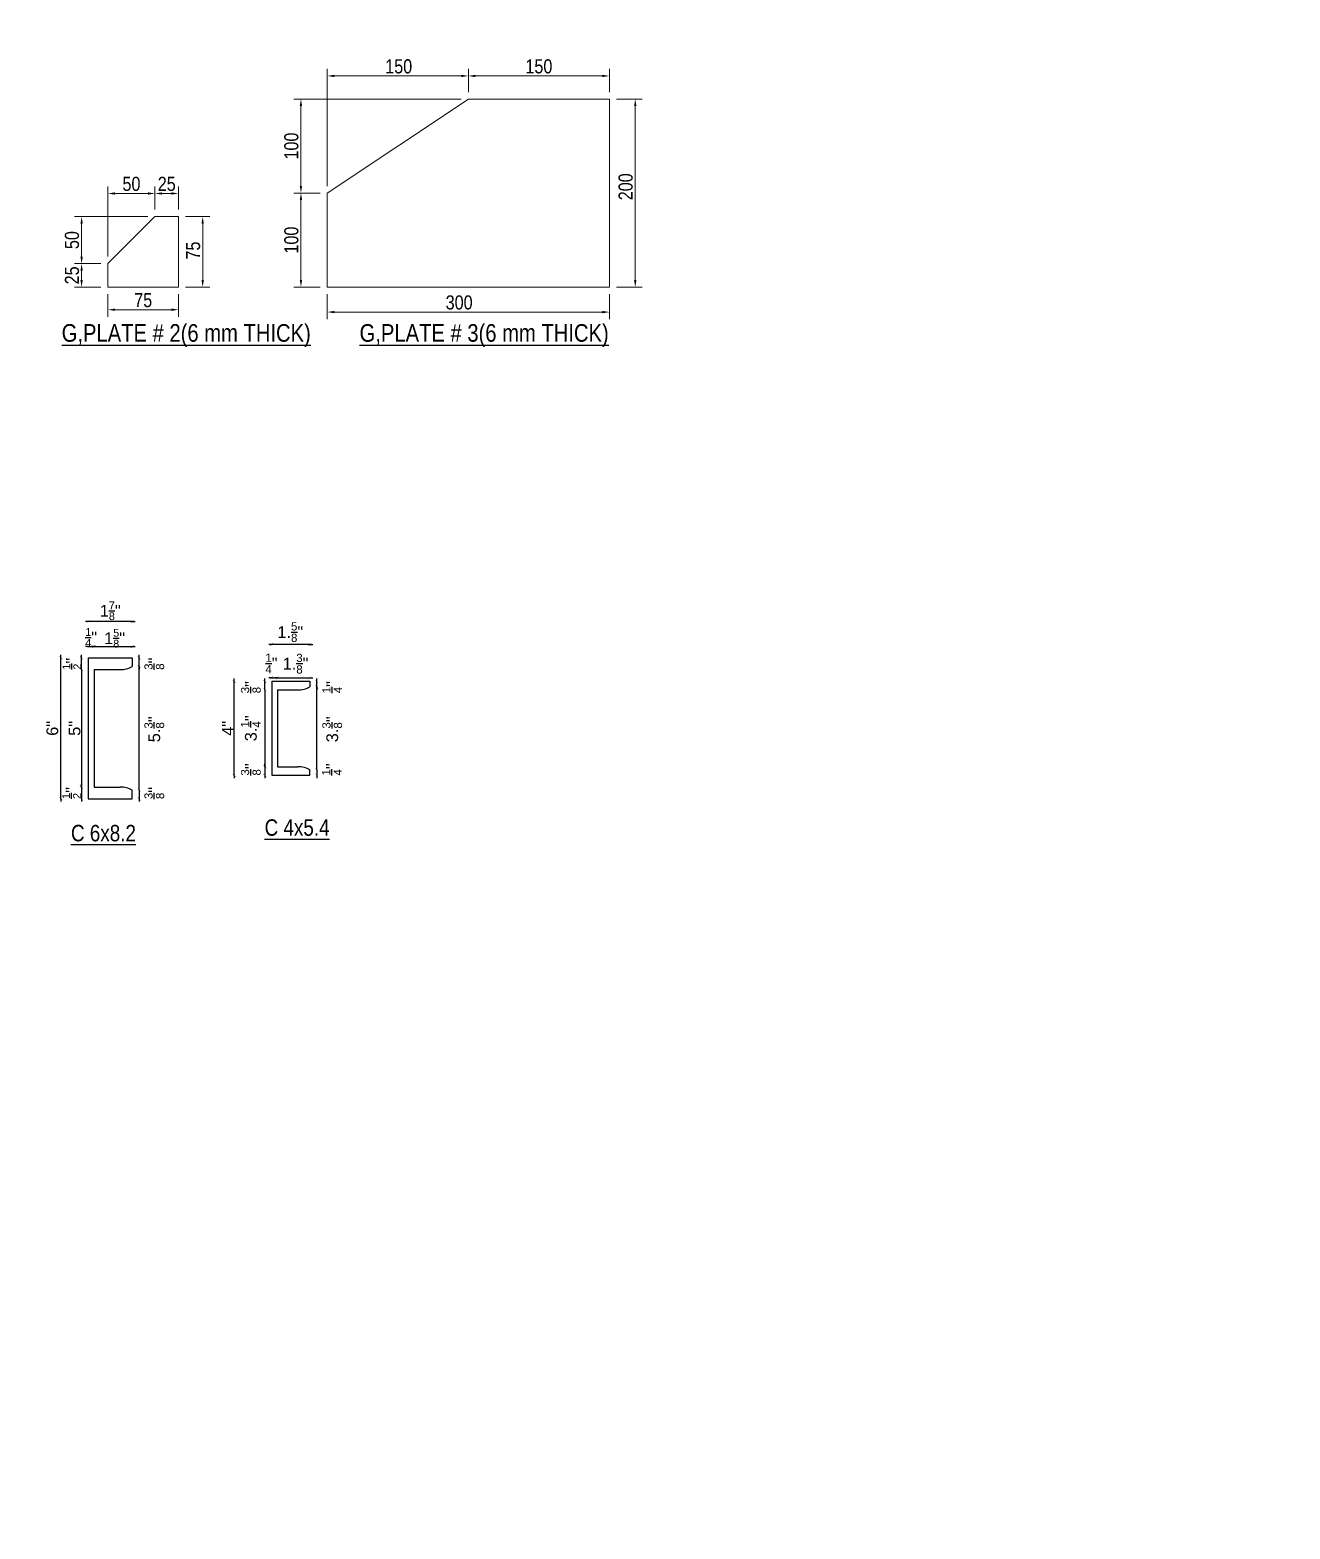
# Model space of a CAD drawing. Header units: millimetres. Extents: x 0 to 2669304, y -3314102 to 0.
# Drawn here: x 2423136.3 to 2423189.9, y -3103921.3 to -3103857.5 of the extents above; entities that cross this region are included whole.
import ezdxf
from ezdxf import colors
from ezdxf.entities.mleader import LeaderData, LeaderLine
from ezdxf.math import Vec2, Vec3

# ---------------------------------------------------------------- set-up
doc = ezdxf.new("R2010")
doc.units = ezdxf.units.MM
doc.header["$LTSCALE"] = 0.4
doc.header["$MEASUREMENT"] = 0
doc.header["$PDMODE"] = 34
for name, color, linetype, lineweight in [('1NSDIM0', 7, 'Continuous', 9), ('Layer1', 1, 'Continuous', 5), ('Layer4', 3, 'Continuous', 25), ('Text Small', 7, 'Continuous', 0)]:
    doc.layers.add(name, color=color, linetype=linetype, lineweight=lineweight)
doc.layers.add('DIMENSION', color=7, linetype='Continuous')
doc.layers.add('TAXT', color=7, linetype='Continuous')
doc.styles.add('LIGHT', font='arial.ttf')
doc.styles.get("Standard").update_dxf_attribs({"font": 'ARIALN.TTF'})
doc.styles.add('style2', font='ARIALN.TTF')
doc.dimstyles.new('shahid', dxfattribs={"dimtxt": 37.0005, "dimasz": 20, "dimexe": 8, "dimexo": 10, "dimgap": 5, "dimtad": 3, "dimdec": 0, "dimrnd": 1, "dimzin": 0, "dimdsep": 46, "dimtxsty": 'style2', "dimcen": 0.09, "dimclrt": 1, "dimadec": 0, "dimazin": 0, "dimtfac": 1, "dimtdec": 0, "dimtix": 1, "dimtmove": 1, "dimatfit": 3, "dimfxl": 0, "dimtolj": 1, "dimtzin": 0, "dimlwd": 5, "dimlwe": 5, "dimarcsym": 0})
doc.dimstyles.new('STANDARD$0', dxfattribs={"dimscale": 0, "dimtxt": 9, "dimasz": 5, "dimexe": 3, "dimexo": 4, "dimgap": 4, "dimtad": 1, "dimdec": 3, "dimzin": 3, "dimdsep": 46, "dimlunit": 4, "dimtxsty": 'LIGHT', "dimblk1": 'ARCHTICK', "dimblk2": 'ARCHTICK', "dimsah": 1, "dimcen": 4, "dimdle": 2, "dimadec": 0, "dimazin": 0, "dimtfac": 0.66, "dimtdec": 3, "dimtofl": 0, "dimtmove": 1, "dimatfit": 3, "dimldrblk": 'ARCHTICK', "dimfxl": 0, "dimfrac": 1, "dimtolj": 1, "dimtzin": 13, "dimarcsym": 0})

# ---------------------------------------------------------------- blocks, each defined once
blk = doc.blocks.new('_ArchTick')
at = {"color": 0, "linetype": 'ByBlock', "const_width": 0.15}
blk.add_lwpolyline([(-0.5, -0.5), (0.5, 0.5)], dxfattribs=at)
blk = doc.blocks.new('*D938')
at = {"layer": 'Defpoints', "color": 0, "ltscale": 3}
for p in [(2423137.659, -3103884.203), (2423138.427, -3103884.203), (2423138.427, -3103890.203)]:
    blk.add_point(p, dxfattribs=at)
at = {"layer": 'DIMENSION', "color": 0, "lineweight": -2, "ltscale": 3}
for p, q in [((2423137.659, -3103884.203), (2423137.659, -3103884.083)), ((2423137.659, -3103890.203), (2423137.659, -3103884.203)), ((2423137.659, -3103890.203), (2423137.659, -3103890.323))]:
    blk.add_line(p, q, dxfattribs=at)
at = {"layer": 'DIMENSION', "color": 0, "lineweight": -2, "ltscale": 3, "xscale": 0.12, "yscale": 0.12, "zscale": 0.12}
for p, rotation in [((2423137.659, -3103884.203), 270), ((2423137.659, -3103890.203), 90)]:
    blk.add_blockref('_ArchTick', p, dxfattribs=dict(at, rotation=rotation))
at = {"layer": 'DIMENSION', "color": 0, "ltscale": 3, "insert": (2423137.292, -3103887.203), "char_height": 0.5, "attachment_point": 5, "rotation": 90, "style": 'LIGHT'}
blk.add_mtext('\\A1;6"', dxfattribs=at)
blk = doc.blocks.new('*D939')
at = {"layer": 'Defpoints', "color": 0, "ltscale": 3}
for p in [(2423139.066, -3103884.703), (2423138.527, -3103889.703), (2423139.066, -3103889.703)]:
    blk.add_point(p, dxfattribs=at)
at = {"layer": 'DIMENSION', "color": 0, "lineweight": -2, "ltscale": 3}
for p, q in [((2423138.527, -3103884.703), (2423138.527, -3103884.583)), ((2423138.527, -3103884.703), (2423138.527, -3103889.703)), ((2423138.527, -3103889.703), (2423138.527, -3103889.823))]:
    blk.add_line(p, q, dxfattribs=at)
at = {"layer": 'DIMENSION', "color": 0, "lineweight": -2, "ltscale": 3, "xscale": 0.12, "yscale": 0.12, "zscale": 0.12}
for p, rotation in [((2423138.527, -3103884.703), 270), ((2423138.527, -3103889.703), 90)]:
    blk.add_blockref('_ArchTick', p, dxfattribs=dict(at, rotation=rotation))
at = {"layer": 'DIMENSION', "color": 0, "ltscale": 3, "insert": (2423138.237, -3103887.203), "char_height": 0.5, "attachment_point": 5, "rotation": 90, "style": 'LIGHT'}
blk.add_mtext('\\A1;5"', dxfattribs=at)
blk = doc.blocks.new('*D940')
at = {"layer": 'Defpoints', "color": 0, "ltscale": 3}
for p in [(2423139.066, -3103889.703), (2423138.527, -3103890.203), (2423139.066, -3103890.203)]:
    blk.add_point(p, dxfattribs=at)
at = {"layer": 'DIMENSION', "color": 0, "lineweight": -2, "ltscale": 3}
for p, q in [((2423138.527, -3103889.703), (2423138.527, -3103889.583)), ((2423138.527, -3103889.703), (2423138.527, -3103890.203)), ((2423138.527, -3103890.203), (2423138.527, -3103890.323))]:
    blk.add_line(p, q, dxfattribs=at)
at = {"layer": 'DIMENSION', "color": 0, "lineweight": -2, "ltscale": 3, "xscale": 0.12, "yscale": 0.12, "zscale": 0.12}
for p, rotation in [((2423138.527, -3103889.703), 270), ((2423138.527, -3103890.203), 90)]:
    blk.add_blockref('_ArchTick', p, dxfattribs=dict(at, rotation=rotation))
at = {"layer": 'DIMENSION', "color": 0, "ltscale": 3, "insert": (2423138.107, -3103889.953), "char_height": 0.5, "attachment_point": 5, "rotation": 90, "style": 'LIGHT'}
blk.add_mtext('\\A1;{\\H0.66x;\\S1/2;}"', dxfattribs=at)
blk = doc.blocks.new('*D941')
at = {"layer": 'Defpoints', "color": 0, "ltscale": 3}
for p in [(2423138.527, -3103884.203), (2423139.066, -3103884.203), (2423139.066, -3103884.703)]:
    blk.add_point(p, dxfattribs=at)
at = {"layer": 'DIMENSION', "color": 0, "lineweight": -2, "ltscale": 3}
for p, q in [((2423138.527, -3103884.203), (2423138.527, -3103884.083)), ((2423138.527, -3103884.703), (2423138.527, -3103884.203)), ((2423138.527, -3103884.703), (2423138.527, -3103884.823))]:
    blk.add_line(p, q, dxfattribs=at)
at = {"layer": 'DIMENSION', "color": 0, "lineweight": -2, "ltscale": 3, "xscale": 0.12, "yscale": 0.12, "zscale": 0.12}
for p, rotation in [((2423138.527, -3103884.203), 270), ((2423138.527, -3103884.703), 90)]:
    blk.add_blockref('_ArchTick', p, dxfattribs=dict(at, rotation=rotation))
at = {"layer": 'DIMENSION', "color": 0, "ltscale": 3, "insert": (2423138.12, -3103884.453), "char_height": 0.5, "attachment_point": 5, "rotation": 90, "style": 'LIGHT'}
blk.add_mtext('\\A1;{\\H0.66x;\\S1/2;}"', dxfattribs=at)
blk = doc.blocks.new('*D942')
at = {"layer": 'Defpoints', "color": 0, "ltscale": 3}
for p in [(2423138.816, -3103882.657), (2423138.816, -3103883.621), (2423140.691, -3103883.621)]:
    blk.add_point(p, dxfattribs=at)
at = {"layer": 'DIMENSION', "color": 0, "lineweight": -2, "ltscale": 3}
for p, q in [((2423138.816, -3103882.657), (2423138.696, -3103882.657)), ((2423140.691, -3103882.657), (2423138.816, -3103882.657)), ((2423140.691, -3103882.657), (2423140.811, -3103882.657))]:
    blk.add_line(p, q, dxfattribs=at)
at = {"layer": 'DIMENSION', "color": 0, "lineweight": -2, "ltscale": 3, "xscale": 0.12, "yscale": 0.12, "zscale": 0.12}
blk.add_blockref('_ArchTick', (2423138.816, -3103882.657), dxfattribs=at)
at = {"layer": 'DIMENSION', "color": 0, "lineweight": -2, "ltscale": 3, "xscale": 0.12, "yscale": 0.12, "zscale": 0.12, "rotation": 180}
blk.add_blockref('_ArchTick', (2423140.691, -3103882.657), dxfattribs=at)
at = {"layer": 'DIMENSION', "color": 0, "ltscale": 3, "insert": (2423139.753, -3103882.203), "char_height": 0.5, "attachment_point": 5, "style": 'LIGHT'}
blk.add_mtext('\\A1;1{\\H0.66x;\\S7/8;}"', dxfattribs=at)
blk = doc.blocks.new('*D943')
at = {"layer": 'Defpoints', "color": 0, "ltscale": 3}
for p in [(2423139.066, -3103883.721), (2423139.066, -3103883.721), (2423138.816, -3103884.054)]:
    blk.add_point(p, dxfattribs=at)
at = {"layer": 'DIMENSION', "color": 0, "lineweight": -2, "ltscale": 3}
for p, q in [((2423138.816, -3103883.721), (2423138.696, -3103883.721)), ((2423138.816, -3103883.721), (2423139.066, -3103883.721)), ((2423139.066, -3103883.721), (2423139.186, -3103883.721))]:
    blk.add_line(p, q, dxfattribs=at)
at = {"layer": 'DIMENSION', "color": 0, "lineweight": -2, "ltscale": 3, "xscale": 0.12, "yscale": 0.12, "zscale": 0.12}
blk.add_blockref('_ArchTick', (2423138.816, -3103883.721), dxfattribs=at)
at = {"layer": 'DIMENSION', "color": 0, "lineweight": -2, "ltscale": 3, "xscale": 0.12, "yscale": 0.12, "zscale": 0.12, "rotation": 180}
blk.add_blockref('_ArchTick', (2423139.066, -3103883.721), dxfattribs=at)
at = {"layer": 'DIMENSION', "color": 0, "ltscale": 3, "insert": (2423138.941, -3103883.336), "char_height": 0.5, "attachment_point": 5, "style": 'LIGHT'}
blk.add_mtext('\\A1;{\\H0.66x;\\S1/4;}"', dxfattribs=at)
blk = doc.blocks.new('*D944')
at = {"layer": 'Defpoints', "color": 0, "ltscale": 3}
for p in [(2423140.691, -3103883.721), (2423139.066, -3103884.054), (2423140.691, -3103884.203)]:
    blk.add_point(p, dxfattribs=at)
at = {"layer": 'DIMENSION', "color": 0, "lineweight": -2, "ltscale": 3}
for p, q in [((2423139.066, -3103883.721), (2423138.946, -3103883.721)), ((2423139.066, -3103883.721), (2423140.691, -3103883.721)), ((2423140.691, -3103883.721), (2423140.811, -3103883.721))]:
    blk.add_line(p, q, dxfattribs=at)
at = {"layer": 'DIMENSION', "color": 0, "lineweight": -2, "ltscale": 3, "xscale": 0.12, "yscale": 0.12, "zscale": 0.12}
blk.add_blockref('_ArchTick', (2423139.066, -3103883.721), dxfattribs=at)
at = {"layer": 'DIMENSION', "color": 0, "lineweight": -2, "ltscale": 3, "xscale": 0.12, "yscale": 0.12, "zscale": 0.12, "rotation": 180}
blk.add_blockref('_ArchTick', (2423140.691, -3103883.721), dxfattribs=at)
at = {"layer": 'DIMENSION', "color": 0, "ltscale": 3, "insert": (2423139.937, -3103883.371), "char_height": 0.5, "attachment_point": 5, "style": 'LIGHT'}
blk.add_mtext('\\A1;1{\\H0.66x;\\S5/8;}"', dxfattribs=at)
blk = doc.blocks.new('*D945')
at = {"layer": 'Defpoints', "color": 0, "ltscale": 3}
for p in [(2423140.691, -3103884.203), (2423140.98, -3103884.203), (2423140.691, -3103884.578)]:
    blk.add_point(p, dxfattribs=at)
at = {"layer": 'DIMENSION', "color": 0, "lineweight": -2, "ltscale": 3}
for p, q in [((2423140.98, -3103884.203), (2423140.98, -3103884.083)), ((2423140.98, -3103884.578), (2423140.98, -3103884.203)), ((2423140.98, -3103884.578), (2423140.98, -3103884.698))]:
    blk.add_line(p, q, dxfattribs=at)
at = {"layer": 'DIMENSION', "color": 0, "lineweight": -2, "ltscale": 3, "xscale": 0.12, "yscale": 0.12, "zscale": 0.12}
for p, rotation in [((2423140.98, -3103884.203), 270), ((2423140.98, -3103884.578), 90)]:
    blk.add_blockref('_ArchTick', p, dxfattribs=dict(at, rotation=rotation))
at = {"layer": 'DIMENSION', "color": 0, "ltscale": 3, "insert": (2423141.628, -3103884.453), "char_height": 0.5, "attachment_point": 5, "rotation": 90, "style": 'LIGHT'}
blk.add_mtext('\\A1;{\\H0.7x;\\S3/8;}" ', dxfattribs=at)
blk = doc.blocks.new('*D946')
at = {"layer": 'Defpoints', "color": 0, "ltscale": 3}
for p in [(2423140.691, -3103884.578), (2423140.98, -3103884.578), (2423140.691, -3103889.828)]:
    blk.add_point(p, dxfattribs=at)
at = {"layer": 'DIMENSION', "color": 0, "lineweight": -2, "ltscale": 3}
for p, q in [((2423140.98, -3103884.578), (2423140.98, -3103884.458)), ((2423140.98, -3103889.828), (2423140.98, -3103884.578)), ((2423140.98, -3103889.828), (2423140.98, -3103889.948))]:
    blk.add_line(p, q, dxfattribs=at)
at = {"layer": 'DIMENSION', "color": 0, "lineweight": -2, "ltscale": 3, "xscale": 0.12, "yscale": 0.12, "zscale": 0.12}
for p, rotation in [((2423140.98, -3103884.578), 270), ((2423140.98, -3103889.828), 90)]:
    blk.add_blockref('_ArchTick', p, dxfattribs=dict(at, rotation=rotation))
at = {"layer": 'DIMENSION', "color": 0, "ltscale": 3, "insert": (2423141.628, -3103887.246), "char_height": 0.5, "attachment_point": 5, "rotation": 90, "style": 'LIGHT'}
blk.add_mtext('\\A1;5.{\\H0.7x;\\S3/8;}" ', dxfattribs=at)
blk = doc.blocks.new('*D947')
at = {"layer": 'Defpoints', "color": 0, "ltscale": 3}
for p in [(2423140.691, -3103889.828), (2423140.691, -3103890.203), (2423140.98, -3103890.203)]:
    blk.add_point(p, dxfattribs=at)
at = {"layer": 'DIMENSION', "color": 0, "lineweight": -2, "ltscale": 3}
for p, q in [((2423140.98, -3103889.828), (2423140.98, -3103889.708)), ((2423140.98, -3103889.828), (2423140.98, -3103890.203)), ((2423140.98, -3103890.203), (2423140.98, -3103890.323))]:
    blk.add_line(p, q, dxfattribs=at)
at = {"layer": 'DIMENSION', "color": 0, "lineweight": -2, "ltscale": 3, "xscale": 0.12, "yscale": 0.12, "zscale": 0.12}
for p, rotation in [((2423140.98, -3103889.828), 270), ((2423140.98, -3103890.203), 90)]:
    blk.add_blockref('_ArchTick', p, dxfattribs=dict(at, rotation=rotation))
at = {"layer": 'DIMENSION', "color": 0, "ltscale": 3, "insert": (2423141.628, -3103889.953), "char_height": 0.5, "attachment_point": 5, "rotation": 90, "style": 'LIGHT'}
blk.add_mtext('\\A1;{\\H0.7x;\\S3/8;}" ', dxfattribs=at)
blk = doc.blocks.new('*D948')
at = {"layer": 'Defpoints', "color": 0, "ltscale": 3}
for p in [(2423145.031, -3103885.203), (2423145.774, -3103885.203), (2423145.774, -3103889.203)]:
    blk.add_point(p, dxfattribs=at)
at = {"layer": 'DIMENSION', "color": 0, "lineweight": -2, "ltscale": 3}
for p, q in [((2423145.031, -3103885.203), (2423145.031, -3103885.083)), ((2423145.031, -3103889.203), (2423145.031, -3103885.203)), ((2423145.031, -3103889.203), (2423145.031, -3103889.323))]:
    blk.add_line(p, q, dxfattribs=at)
at = {"layer": 'DIMENSION', "color": 0, "lineweight": -2, "ltscale": 3, "xscale": 0.12, "yscale": 0.12, "zscale": 0.12}
for p, rotation in [((2423145.031, -3103885.203), 270), ((2423145.031, -3103889.203), 90)]:
    blk.add_blockref('_ArchTick', p, dxfattribs=dict(at, rotation=rotation))
at = {"layer": 'DIMENSION', "color": 0, "ltscale": 3, "insert": (2423144.76, -3103887.203), "char_height": 0.5, "attachment_point": 5, "rotation": 90, "style": 'LIGHT'}
blk.add_mtext('\\A1;4"', dxfattribs=at)
blk = doc.blocks.new('*D949')
at = {"layer": 'Defpoints', "color": 0, "ltscale": 3}
for p in [(2423146.872, -3103885.567), (2423146.333, -3103888.838), (2423146.872, -3103888.838)]:
    blk.add_point(p, dxfattribs=at)
at = {"layer": 'DIMENSION', "color": 0, "lineweight": -2, "ltscale": 3}
for p, q in [((2423146.333, -3103885.567), (2423146.333, -3103885.447)), ((2423146.333, -3103885.567), (2423146.333, -3103888.838)), ((2423146.333, -3103888.838), (2423146.333, -3103888.958))]:
    blk.add_line(p, q, dxfattribs=at)
at = {"layer": 'DIMENSION', "color": 0, "lineweight": -2, "ltscale": 3, "xscale": 0.12, "yscale": 0.12, "zscale": 0.12}
for p, rotation in [((2423146.333, -3103885.567), 270), ((2423146.333, -3103888.838), 90)]:
    blk.add_blockref('_ArchTick', p, dxfattribs=dict(at, rotation=rotation))
at = {"layer": 'DIMENSION', "color": 0, "ltscale": 3, "insert": (2423145.735, -3103887.203), "char_height": 0.5, "attachment_point": 5, "rotation": 90, "style": 'LIGHT'}
blk.add_mtext('\\A1;3.{\\H0.7x;\\S1/4;}"', dxfattribs=at)
blk = doc.blocks.new('*D950')
at = {"layer": 'Defpoints', "color": 0, "ltscale": 3}
for p in [(2423146.872, -3103888.838), (2423146.333, -3103889.203), (2423146.872, -3103889.203)]:
    blk.add_point(p, dxfattribs=at)
at = {"layer": 'DIMENSION', "color": 0, "lineweight": -2, "ltscale": 3}
for p, q in [((2423146.333, -3103888.838), (2423146.333, -3103888.718)), ((2423146.333, -3103888.838), (2423146.333, -3103889.203)), ((2423146.333, -3103889.203), (2423146.333, -3103889.323))]:
    blk.add_line(p, q, dxfattribs=at)
at = {"layer": 'DIMENSION', "color": 0, "lineweight": -2, "ltscale": 3, "xscale": 0.12, "yscale": 0.12, "zscale": 0.12}
for p, rotation in [((2423146.333, -3103888.838), 270), ((2423146.333, -3103889.203), 90)]:
    blk.add_blockref('_ArchTick', p, dxfattribs=dict(at, rotation=rotation))
at = {"layer": 'DIMENSION', "color": 0, "ltscale": 3, "insert": (2423145.735, -3103888.953), "char_height": 0.5, "attachment_point": 5, "rotation": 90, "style": 'LIGHT'}
blk.add_mtext('\\A1;{\\H0.7x;\\S3/8;}"', dxfattribs=at)
blk = doc.blocks.new('*D951')
at = {"layer": 'Defpoints', "color": 0, "ltscale": 3}
for p in [(2423146.622, -3103883.639), (2423146.622, -3103884.572), (2423148.247, -3103884.572)]:
    blk.add_point(p, dxfattribs=at)
at = {"layer": 'DIMENSION', "color": 0, "lineweight": -2, "ltscale": 3}
for p, q in [((2423146.622, -3103883.639), (2423146.502, -3103883.639)), ((2423148.247, -3103883.639), (2423146.622, -3103883.639)), ((2423148.247, -3103883.639), (2423148.367, -3103883.639))]:
    blk.add_line(p, q, dxfattribs=at)
at = {"layer": 'DIMENSION', "color": 0, "lineweight": -2, "ltscale": 3, "xscale": 0.12, "yscale": 0.12, "zscale": 0.12}
blk.add_blockref('_ArchTick', (2423146.622, -3103883.639), dxfattribs=at)
at = {"layer": 'DIMENSION', "color": 0, "lineweight": -2, "ltscale": 3, "xscale": 0.12, "yscale": 0.12, "zscale": 0.12, "rotation": 180}
blk.add_blockref('_ArchTick', (2423148.247, -3103883.639), dxfattribs=at)
at = {"layer": 'DIMENSION', "color": 0, "ltscale": 3, "insert": (2423147.413, -3103883.109), "char_height": 0.5, "attachment_point": 5, "style": 'LIGHT'}
blk.add_mtext('\\A1;1.{\\H0.7x;\\S5/8;}"', dxfattribs=at)
blk = doc.blocks.new('*D952')
at = {"layer": 'Defpoints', "color": 0, "ltscale": 3}
for p in [(2423146.622, -3103885.054), (2423146.872, -3103885.054), (2423146.872, -3103885.054)]:
    blk.add_point(p, dxfattribs=at)
at = {"layer": 'DIMENSION', "color": 0, "lineweight": -2, "ltscale": 3}
for p, q in [((2423146.622, -3103885.054), (2423146.502, -3103885.054)), ((2423146.622, -3103885.054), (2423146.872, -3103885.054)), ((2423146.872, -3103885.054), (2423146.992, -3103885.054))]:
    blk.add_line(p, q, dxfattribs=at)
at = {"layer": 'DIMENSION', "color": 0, "lineweight": -2, "ltscale": 3, "xscale": 0.12, "yscale": 0.12, "zscale": 0.12}
blk.add_blockref('_ArchTick', (2423146.622, -3103885.054), dxfattribs=at)
at = {"layer": 'DIMENSION', "color": 0, "lineweight": -2, "ltscale": 3, "xscale": 0.12, "yscale": 0.12, "zscale": 0.12, "rotation": 180}
blk.add_blockref('_ArchTick', (2423146.872, -3103885.054), dxfattribs=at)
at = {"layer": 'DIMENSION', "color": 0, "ltscale": 3, "insert": (2423146.613, -3103884.443), "char_height": 0.5, "attachment_point": 5, "style": 'LIGHT'}
blk.add_mtext('\\A1;{\\H0.7x;\\S1/4;}"', dxfattribs=at)
blk = doc.blocks.new('*D953')
at = {"layer": 'Defpoints', "color": 0, "ltscale": 3}
for p in [(2423146.872, -3103885.054), (2423148.247, -3103885.054), (2423148.247, -3103885.203)]:
    blk.add_point(p, dxfattribs=at)
at = {"layer": 'DIMENSION', "color": 0, "lineweight": -2, "ltscale": 3}
for p, q in [((2423146.872, -3103885.054), (2423146.752, -3103885.054)), ((2423146.872, -3103885.054), (2423148.247, -3103885.054)), ((2423148.247, -3103885.054), (2423148.367, -3103885.054))]:
    blk.add_line(p, q, dxfattribs=at)
at = {"layer": 'DIMENSION', "color": 0, "lineweight": -2, "ltscale": 3, "xscale": 0.12, "yscale": 0.12, "zscale": 0.12}
blk.add_blockref('_ArchTick', (2423146.872, -3103885.054), dxfattribs=at)
at = {"layer": 'DIMENSION', "color": 0, "lineweight": -2, "ltscale": 3, "xscale": 0.12, "yscale": 0.12, "zscale": 0.12, "rotation": 180}
blk.add_blockref('_ArchTick', (2423148.247, -3103885.054), dxfattribs=at)
at = {"layer": 'DIMENSION', "color": 0, "ltscale": 3, "insert": (2423147.638, -3103884.452), "char_height": 0.5, "attachment_point": 5, "style": 'LIGHT'}
blk.add_mtext('\\A1;1.{\\H0.7x;\\S3/8;}"', dxfattribs=at)
blk = doc.blocks.new('*D954')
at = {"layer": 'Defpoints', "color": 0, "ltscale": 3}
for p in [(2423148.247, -3103885.442), (2423148.536, -3103885.442), (2423148.247, -3103888.963)]:
    blk.add_point(p, dxfattribs=at)
at = {"layer": 'DIMENSION', "color": 0, "lineweight": -2, "ltscale": 3}
for p, q in [((2423148.536, -3103885.442), (2423148.536, -3103885.322)), ((2423148.536, -3103888.963), (2423148.536, -3103885.442)), ((2423148.536, -3103888.963), (2423148.536, -3103889.083))]:
    blk.add_line(p, q, dxfattribs=at)
at = {"layer": 'DIMENSION', "color": 0, "lineweight": -2, "ltscale": 3, "xscale": 0.12, "yscale": 0.12, "zscale": 0.12}
for p, rotation in [((2423148.536, -3103885.442), 270), ((2423148.536, -3103888.963), 90)]:
    blk.add_blockref('_ArchTick', p, dxfattribs=dict(at, rotation=rotation))
at = {"layer": 'DIMENSION', "color": 0, "ltscale": 3, "insert": (2423149.196, -3103887.246), "char_height": 0.5, "attachment_point": 5, "rotation": 90, "style": 'LIGHT'}
blk.add_mtext('\\A1;3.{\\H0.7x;\\S3/8;}" ', dxfattribs=at)
blk = doc.blocks.new('*D955')
at = {"layer": 'Defpoints', "color": 0, "ltscale": 3}
for p in [(2423148.247, -3103888.963), (2423148.247, -3103889.203), (2423148.536, -3103889.203)]:
    blk.add_point(p, dxfattribs=at)
at = {"layer": 'DIMENSION', "color": 0, "lineweight": -2, "ltscale": 3}
for p, q in [((2423148.536, -3103888.963), (2423148.536, -3103888.843)), ((2423148.536, -3103888.963), (2423148.536, -3103889.203)), ((2423148.536, -3103889.203), (2423148.536, -3103889.323))]:
    blk.add_line(p, q, dxfattribs=at)
at = {"layer": 'DIMENSION', "color": 0, "lineweight": -2, "ltscale": 3, "xscale": 0.12, "yscale": 0.12, "zscale": 0.12}
for p, rotation in [((2423148.536, -3103888.963), 270), ((2423148.536, -3103889.203), 90)]:
    blk.add_blockref('_ArchTick', p, dxfattribs=dict(at, rotation=rotation))
at = {"layer": 'DIMENSION', "color": 0, "ltscale": 3, "insert": (2423149.184, -3103888.953), "char_height": 0.5, "attachment_point": 5, "rotation": 90, "style": 'LIGHT'}
blk.add_mtext('\\A1;{\\H0.7x;\\S1/4;}" ', dxfattribs=at)
blk = doc.blocks.new('*D956')
at = {"layer": 'Defpoints', "color": 0, "ltscale": 3}
for p in [(2423146.333, -3103885.203), (2423146.872, -3103885.203), (2423146.872, -3103885.567)]:
    blk.add_point(p, dxfattribs=at)
at = {"layer": 'DIMENSION', "color": 0, "lineweight": -2, "ltscale": 3}
for p, q in [((2423146.333, -3103885.203), (2423146.333, -3103885.083)), ((2423146.333, -3103885.567), (2423146.333, -3103885.203)), ((2423146.333, -3103885.567), (2423146.333, -3103885.687))]:
    blk.add_line(p, q, dxfattribs=at)
at = {"layer": 'DIMENSION', "color": 0, "lineweight": -2, "ltscale": 3, "xscale": 0.12, "yscale": 0.12, "zscale": 0.12}
for p, rotation in [((2423146.333, -3103885.203), 270), ((2423146.333, -3103885.567), 90)]:
    blk.add_blockref('_ArchTick', p, dxfattribs=dict(at, rotation=rotation))
at = {"layer": 'DIMENSION', "color": 0, "ltscale": 3, "insert": (2423145.735, -3103885.453), "char_height": 0.5, "attachment_point": 5, "rotation": 90, "style": 'LIGHT'}
blk.add_mtext('\\A1;{\\H0.7x;\\S3/8;}"', dxfattribs=at)
blk = doc.blocks.new('*D957')
at = {"layer": 'Defpoints', "color": 0, "ltscale": 3}
for p in [(2423148.247, -3103885.203), (2423148.247, -3103885.442), (2423148.536, -3103885.203)]:
    blk.add_point(p, dxfattribs=at)
at = {"layer": 'DIMENSION', "color": 0, "lineweight": -2, "ltscale": 3}
for p, q in [((2423148.536, -3103885.203), (2423148.536, -3103885.083)), ((2423148.536, -3103885.442), (2423148.536, -3103885.203)), ((2423148.536, -3103885.442), (2423148.536, -3103885.562))]:
    blk.add_line(p, q, dxfattribs=at)
at = {"layer": 'DIMENSION', "color": 0, "lineweight": -2, "ltscale": 3, "xscale": 0.12, "yscale": 0.12, "zscale": 0.12}
for p, rotation in [((2423148.536, -3103885.203), 270), ((2423148.536, -3103885.442), 90)]:
    blk.add_blockref('_ArchTick', p, dxfattribs=dict(at, rotation=rotation))
at = {"layer": 'DIMENSION', "color": 0, "ltscale": 3, "insert": (2423149.194, -3103885.453), "char_height": 0.5, "attachment_point": 5, "rotation": 90, "style": 'LIGHT'}
blk.add_mtext('\\A1;{\\H0.7x;\\S1/4;}" ', dxfattribs=at)
blk = doc.blocks.new('*D964')
at = {"layer": '1NSDIM0', "color": 0, "lineweight": 5}
for p, q in [((2423139.657, -3103868.733), (2423139.657, -3103869.694)), ((2423142.657, -3103868.733), (2423142.657, -3103869.694)), ((2423142.357, -3103869.394), (2423139.957, -3103869.394))]:
    blk.add_line(p, q, dxfattribs=at)
at = {"layer": '1NSDIM0', "color": 0}
for points in [[(2423139.957, -3103869.344), (2423139.957, -3103869.444), (2423139.657, -3103869.394)], [(2423142.357, -3103869.344), (2423142.357, -3103869.444), (2423142.657, -3103869.394)]]:
    blk.add_solid(points, dxfattribs=at)
at = {"layer": 'Defpoints', "color": 0}
for p in [(2423139.657, -3103868.433), (2423142.657, -3103868.433), (2423139.657, -3103869.394)]:
    blk.add_point(p, dxfattribs=at)
at = {"layer": '1NSDIM0', "color": 1, "insert": (2423141.157, -3103868.989), "char_height": 0.6, "attachment_point": 5, "style": 'style2'}
blk.add_mtext('\\A1;75', dxfattribs=at)
blk = doc.blocks.new('*D965')
at = {"layer": '1NSDIM0', "color": 0, "lineweight": 5}
for p, q in [((2423139.357, -3103867.433), (2423138.236, -3103867.433)), ((2423138.536, -3103868.133), (2423138.536, -3103867.733)), ((2423139.357, -3103868.433), (2423138.236, -3103868.433))]:
    blk.add_line(p, q, dxfattribs=at)
at = {"layer": '1NSDIM0', "color": 0}
for points in [[(2423138.486, -3103867.733), (2423138.586, -3103867.733), (2423138.536, -3103867.433)], [(2423138.486, -3103868.133), (2423138.586, -3103868.133), (2423138.536, -3103868.433)]]:
    blk.add_solid(points, dxfattribs=at)
at = {"layer": 'Defpoints', "color": 0}
for p in [(2423138.536, -3103867.433), (2423139.657, -3103867.433), (2423139.657, -3103868.433)]:
    blk.add_point(p, dxfattribs=at)
at = {"layer": '1NSDIM0', "color": 1, "insert": (2423138.129, -3103867.933), "char_height": 0.6, "attachment_point": 5, "rotation": 90, "style": 'style2'}
blk.add_mtext('\\A1;25', dxfattribs=at)
blk = doc.blocks.new('*D966')
at = {"layer": '1NSDIM0', "color": 0, "lineweight": 5}
for p, q in [((2423141.357, -3103865.433), (2423138.236, -3103865.433)), ((2423138.536, -3103867.133), (2423138.536, -3103865.733)), ((2423139.357, -3103867.433), (2423138.236, -3103867.433))]:
    blk.add_line(p, q, dxfattribs=at)
at = {"layer": '1NSDIM0', "color": 0}
for points in [[(2423138.486, -3103865.733), (2423138.586, -3103865.733), (2423138.536, -3103865.433)], [(2423138.486, -3103867.133), (2423138.586, -3103867.133), (2423138.536, -3103867.433)]]:
    blk.add_solid(points, dxfattribs=at)
at = {"layer": 'Defpoints', "color": 0}
for p in [(2423138.536, -3103865.433), (2423141.657, -3103865.433), (2423139.657, -3103867.433)]:
    blk.add_point(p, dxfattribs=at)
at = {"layer": '1NSDIM0', "color": 1, "insert": (2423138.129, -3103866.433), "char_height": 0.6, "attachment_point": 5, "rotation": 90, "style": 'style2'}
blk.add_mtext('\\A1;50', dxfattribs=at)
blk = doc.blocks.new('*D967')
at = {"layer": '1NSDIM0', "color": 0, "lineweight": 5}
for p, q in [((2423141.657, -3103865.133), (2423141.657, -3103864.15)), ((2423142.357, -3103864.45), (2423141.957, -3103864.45)), ((2423142.657, -3103865.133), (2423142.657, -3103864.15))]:
    blk.add_line(p, q, dxfattribs=at)
at = {"layer": '1NSDIM0', "color": 0}
for points in [[(2423141.957, -3103864.4), (2423141.957, -3103864.5), (2423141.657, -3103864.45)], [(2423142.357, -3103864.4), (2423142.357, -3103864.5), (2423142.657, -3103864.45)]]:
    blk.add_solid(points, dxfattribs=at)
at = {"layer": 'Defpoints', "color": 0}
for p in [(2423141.657, -3103864.45), (2423141.657, -3103865.433), (2423142.657, -3103865.433)]:
    blk.add_point(p, dxfattribs=at)
at = {"layer": '1NSDIM0', "color": 1, "insert": (2423142.157, -3103864.044), "char_height": 0.6, "attachment_point": 5, "style": 'style2'}
blk.add_mtext('\\A1;25', dxfattribs=at)
blk = doc.blocks.new('*D968')
at = {"layer": '1NSDIM0', "color": 0, "lineweight": 5}
for p, q in [((2423139.657, -3103867.133), (2423139.657, -3103864.15)), ((2423141.357, -3103864.45), (2423139.957, -3103864.45)), ((2423141.657, -3103865.133), (2423141.657, -3103864.15))]:
    blk.add_line(p, q, dxfattribs=at)
at = {"layer": '1NSDIM0', "color": 0}
for points in [[(2423139.957, -3103864.4), (2423139.957, -3103864.5), (2423139.657, -3103864.45)], [(2423141.357, -3103864.4), (2423141.357, -3103864.5), (2423141.657, -3103864.45)]]:
    blk.add_solid(points, dxfattribs=at)
at = {"layer": 'Defpoints', "color": 0}
for p in [(2423139.657, -3103864.45), (2423141.657, -3103865.433), (2423139.657, -3103867.433)]:
    blk.add_point(p, dxfattribs=at)
at = {"layer": '1NSDIM0', "color": 1, "insert": (2423140.657, -3103864.044), "char_height": 0.6, "attachment_point": 5, "style": 'style2'}
blk.add_mtext('\\A1;50', dxfattribs=at)
blk = doc.blocks.new('*D969')
at = {"layer": '1NSDIM0', "color": 0, "lineweight": 5}
for p, q in [((2423142.957, -3103865.433), (2423143.987, -3103865.433)), ((2423143.687, -3103868.133), (2423143.687, -3103865.733)), ((2423142.957, -3103868.433), (2423143.987, -3103868.433))]:
    blk.add_line(p, q, dxfattribs=at)
at = {"layer": '1NSDIM0', "color": 0}
for points in [[(2423143.637, -3103865.733), (2423143.737, -3103865.733), (2423143.687, -3103865.433)], [(2423143.637, -3103868.133), (2423143.737, -3103868.133), (2423143.687, -3103868.433)]]:
    blk.add_solid(points, dxfattribs=at)
at = {"layer": 'Defpoints', "color": 0}
for p in [(2423142.657, -3103865.433), (2423143.687, -3103865.433), (2423142.657, -3103868.433)]:
    blk.add_point(p, dxfattribs=at)
at = {"layer": '1NSDIM0', "color": 1, "insert": (2423143.282, -3103866.877), "char_height": 0.6, "attachment_point": 5, "rotation": 90, "style": 'style2'}
blk.add_mtext('\\A1;75', dxfattribs=at)
blk = doc.blocks.new('*D970')
at = {"layer": '1NSDIM0', "color": 0, "lineweight": 5}
for p, q in [((2423148.989, -3103868.733), (2423148.989, -3103869.795)), ((2423160.989, -3103868.733), (2423160.989, -3103869.795)), ((2423160.689, -3103869.495), (2423149.289, -3103869.495))]:
    blk.add_line(p, q, dxfattribs=at)
at = {"layer": '1NSDIM0', "color": 0}
for points in [[(2423149.289, -3103869.445), (2423149.289, -3103869.545), (2423148.989, -3103869.495)], [(2423160.689, -3103869.445), (2423160.689, -3103869.545), (2423160.989, -3103869.495)]]:
    blk.add_solid(points, dxfattribs=at)
at = {"layer": 'Defpoints', "color": 0}
for p in [(2423148.989, -3103868.433), (2423160.989, -3103868.433), (2423148.989, -3103869.495)]:
    blk.add_point(p, dxfattribs=at)
at = {"layer": '1NSDIM0', "color": 1, "insert": (2423154.597, -3103869.089), "char_height": 0.6, "attachment_point": 5, "style": 'style2'}
blk.add_mtext('\\A1;300', dxfattribs=at)
blk = doc.blocks.new('*D971')
at = {"layer": '1NSDIM0', "color": 0, "lineweight": 5}
for p, q in [((2423148.689, -3103864.433), (2423147.567, -3103864.433)), ((2423147.867, -3103868.133), (2423147.867, -3103864.733)), ((2423148.689, -3103868.433), (2423147.567, -3103868.433))]:
    blk.add_line(p, q, dxfattribs=at)
at = {"layer": '1NSDIM0', "color": 0}
for points in [[(2423147.817, -3103864.733), (2423147.917, -3103864.733), (2423147.867, -3103864.433)], [(2423147.817, -3103868.133), (2423147.917, -3103868.133), (2423147.867, -3103868.433)]]:
    blk.add_solid(points, dxfattribs=at)
at = {"layer": 'Defpoints', "color": 0}
for p in [(2423147.867, -3103864.433), (2423148.989, -3103864.433), (2423148.989, -3103868.433)]:
    blk.add_point(p, dxfattribs=at)
at = {"layer": '1NSDIM0', "color": 1, "insert": (2423147.461, -3103866.433), "char_height": 0.6, "attachment_point": 5, "rotation": 90, "style": 'style2'}
blk.add_mtext('\\A1;100', dxfattribs=at)
blk = doc.blocks.new('*D972')
at = {"layer": '1NSDIM0', "color": 0, "lineweight": 5}
for p, q in [((2423154.689, -3103860.433), (2423147.567, -3103860.433)), ((2423147.867, -3103864.133), (2423147.867, -3103860.733)), ((2423148.689, -3103864.433), (2423147.567, -3103864.433))]:
    blk.add_line(p, q, dxfattribs=at)
at = {"layer": '1NSDIM0', "color": 0}
for points in [[(2423147.817, -3103860.733), (2423147.917, -3103860.733), (2423147.867, -3103860.433)], [(2423147.817, -3103864.133), (2423147.917, -3103864.133), (2423147.867, -3103864.433)]]:
    blk.add_solid(points, dxfattribs=at)
at = {"layer": 'Defpoints', "color": 0}
for p in [(2423147.867, -3103860.433), (2423154.989, -3103860.433), (2423148.989, -3103864.433)]:
    blk.add_point(p, dxfattribs=at)
at = {"layer": '1NSDIM0', "color": 1, "insert": (2423147.461, -3103862.433), "char_height": 0.6, "attachment_point": 5, "rotation": 90, "style": 'style2'}
blk.add_mtext('\\A1;100', dxfattribs=at)
blk = doc.blocks.new('*D973')
at = {"layer": '1NSDIM0', "color": 0, "lineweight": 5}
for p, q in [((2423154.989, -3103860.133), (2423154.989, -3103859.15)), ((2423160.689, -3103859.45), (2423155.289, -3103859.45)), ((2423160.989, -3103860.133), (2423160.989, -3103859.15))]:
    blk.add_line(p, q, dxfattribs=at)
at = {"layer": '1NSDIM0', "color": 0}
for points in [[(2423155.289, -3103859.4), (2423155.289, -3103859.5), (2423154.989, -3103859.45)], [(2423160.689, -3103859.4), (2423160.689, -3103859.5), (2423160.989, -3103859.45)]]:
    blk.add_solid(points, dxfattribs=at)
at = {"layer": 'Defpoints', "color": 0}
for p in [(2423154.989, -3103859.45), (2423154.989, -3103860.433), (2423160.989, -3103860.433)]:
    blk.add_point(p, dxfattribs=at)
at = {"layer": '1NSDIM0', "color": 1, "insert": (2423157.989, -3103859.044), "char_height": 0.6, "attachment_point": 5, "style": 'style2'}
blk.add_mtext('\\A1;150', dxfattribs=at)
blk = doc.blocks.new('*D974')
at = {"layer": '1NSDIM0', "color": 0, "lineweight": 5}
for p, q in [((2423148.989, -3103864.133), (2423148.989, -3103859.15)), ((2423154.689, -3103859.45), (2423149.289, -3103859.45)), ((2423154.989, -3103860.133), (2423154.989, -3103859.15))]:
    blk.add_line(p, q, dxfattribs=at)
at = {"layer": '1NSDIM0', "color": 0}
for points in [[(2423149.289, -3103859.4), (2423149.289, -3103859.5), (2423148.989, -3103859.45)], [(2423154.689, -3103859.4), (2423154.689, -3103859.5), (2423154.989, -3103859.45)]]:
    blk.add_solid(points, dxfattribs=at)
at = {"layer": 'Defpoints', "color": 0}
for p in [(2423148.989, -3103859.45), (2423154.989, -3103860.433), (2423148.989, -3103864.433)]:
    blk.add_point(p, dxfattribs=at)
at = {"layer": '1NSDIM0', "color": 1, "insert": (2423152.026, -3103859.044), "char_height": 0.6, "attachment_point": 5, "style": 'style2'}
blk.add_mtext('\\A1;150', dxfattribs=at)
blk = doc.blocks.new('*D975')
at = {"layer": '1NSDIM0', "color": 0, "lineweight": 5}
for p, q in [((2423161.289, -3103860.433), (2423162.389, -3103860.433)), ((2423162.089, -3103868.133), (2423162.089, -3103860.733)), ((2423161.289, -3103868.433), (2423162.389, -3103868.433))]:
    blk.add_line(p, q, dxfattribs=at)
at = {"layer": '1NSDIM0', "color": 0}
for points in [[(2423162.039, -3103860.733), (2423162.139, -3103860.733), (2423162.089, -3103860.433)], [(2423162.039, -3103868.133), (2423162.139, -3103868.133), (2423162.089, -3103868.433)]]:
    blk.add_solid(points, dxfattribs=at)
at = {"layer": 'Defpoints', "color": 0}
for p in [(2423160.989, -3103860.433), (2423162.089, -3103860.433), (2423160.989, -3103868.433)]:
    blk.add_point(p, dxfattribs=at)
at = {"layer": '1NSDIM0', "color": 1, "insert": (2423161.683, -3103864.165), "char_height": 0.6, "attachment_point": 5, "rotation": 90, "style": 'style2'}
blk.add_mtext('\\A1;200', dxfattribs=at)

msp = doc.modelspace()

# ---------------------------------------------------------------- linework, layer by layer
at = {"layer": 'Layer1', "lineweight": 30, "ltscale": 3}
for p, q in [((2423138.8159, -3103884.2027), (2423138.8159, -3103890.2027)), ((2423138.8159, -3103884.2027), (2423140.6909, -3103884.2027)), ((2423140.6909, -3103884.2027), (2423140.6909, -3103884.5777)), ((2423139.0659, -3103884.7027), (2423139.0659, -3103889.7027)), ((2423139.0659, -3103884.7027), (2423140.1795, -3103884.7027)), ((2423146.6221, -3103885.2027), (2423146.6221, -3103889.2027)), ((2423146.6221, -3103885.2027), (2423148.2471, -3103885.2027)), ((2423146.8721, -3103885.5674), (2423146.8721, -3103888.838)), ((2423146.8721, -3103885.5674), (2423147.7357, -3103885.5674)), ((2423148.2471, -3103885.2027), (2423148.2471, -3103885.4424)), ((2423146.8721, -3103888.838), (2423147.7357, -3103888.838)), ((2423146.6221, -3103889.2027), (2423148.2471, -3103889.2027)), ((2423148.2471, -3103889.2027), (2423148.2471, -3103888.963)), ((2423139.0659, -3103889.7027), (2423140.1795, -3103889.7027)), ((2423140.6909, -3103890.2027), (2423140.6909, -3103889.8277)), ((2423138.8159, -3103890.2027), (2423140.6909, -3103890.2027))]:
    msp.add_line(p, q, dxfattribs=at)
for centre, start, end in [((2423140.1763, -3103883.5809), 270.166261, 297.306244), ((2423147.7325, -3103884.4457), 270.166261, 297.306244), ((2423147.7325, -3103889.9598), 62.693756, 89.833739), ((2423140.1763, -3103890.8245), 62.693756, 89.833739)]:
    msp.add_arc(centre, 1.1218, start, end, dxfattribs=at)
at = {"layer": 'Layer4', "lineweight": 9, "ltscale": 3}
for p, q in [((2423148.9891, -3103864.4334), (2423154.9891, -3103860.4334)), ((2423154.9891, -3103860.4334), (2423160.9891, -3103860.4334)), ((2423160.9891, -3103868.4334), (2423160.9891, -3103860.4334)), ((2423148.9891, -3103864.4334), (2423148.9891, -3103868.4334)), ((2423139.6573, -3103867.4334), (2423141.6573, -3103865.4334)), ((2423141.6573, -3103865.4334), (2423142.6573, -3103865.4334)), ((2423142.6573, -3103868.4334), (2423142.6573, -3103865.4334)), ((2423139.6573, -3103867.4334), (2423139.6573, -3103868.4334)), ((2423139.6573, -3103868.4334), (2423142.6573, -3103868.4334)), ((2423148.9891, -3103868.4334), (2423160.9891, -3103868.4334))]:
    msp.add_line(p, q, dxfattribs=at)

# ---------------------------------------------------------------- texts
at = {"layer": 'TAXT', "ltscale": 3}
for s, height, p in [('%%UG,PLATE # 2(6 mm THICK)', 0.75, (2423137.6887, -3103870.7574)), ('%%UG,PLATE # 3(6 mm THICK)', 0.75, (2423150.3617, -3103870.7574)), ('%%UC 6x8.2', 0.7, (2423138.0838, -3103892.0104)), ('%%UC 4x5.4', 0.7, (2423146.3205, -3103891.7735))]:
    msp.add_text(s, height=height, dxfattribs=at).set_placement(p)

# ---------------------------------------------------------------- dimensions: what is measured, and where the dimension line sits
at = {"layer": '1NSDIM0'}
for base, p1, p2, text, picture, middle in [((2423148.9891, -3103859.4502), (2423154.9891, -3103860.4334), (2423148.9891, -3103864.4334), '150', '*D974', (2423152.026, -3103859.4502)), ((2423154.9891, -3103859.4502), (2423160.9891, -3103860.4334), (2423154.9891, -3103860.4334), '150', '*D973', (2423157.9891, -3103859.4502)), ((2423139.6573, -3103864.4502), (2423141.6573, -3103865.4334), (2423139.6573, -3103867.4334), '50', '*D968', (2423140.6573, -3103864.4502)), ((2423141.6573, -3103864.4502), (2423142.6573, -3103865.4334), (2423141.6573, -3103865.4334), '25', '*D967', (2423142.1573, -3103864.4502)), ((2423139.6573, -3103869.3945), (2423142.6573, -3103868.4334), (2423139.6573, -3103868.4334), '75', '*D964', (2423141.1573, -3103869.3945)), ((2423148.9891, -3103869.4949), (2423160.9891, -3103868.4334), (2423148.9891, -3103868.4334), '300', '*D970', (2423154.5965, -3103869.4949))]:
    dim = msp.add_linear_dim(base=base, p1=p1, p2=p2, text=text, dimstyle='shahid', override={"dimtxt": 0.6, "dimasz": 0.3, "dimexe": 0.3, "dimexo": 0.3, "dimgap": 0.1}, dxfattribs=at)
    dim.commit()
    dim.dimension.update_dxf_attribs({"geometry": picture, "text_midpoint": middle, "dimtype": 160})
for base, p1, p2, text, picture, middle in [((2423147.8675, -3103860.4334), (2423148.9891, -3103864.4334), (2423154.9891, -3103860.4334), '100', '*D972', (2423147.8675, -3103862.4334)), ((2423162.0891, -3103860.4334), (2423160.9891, -3103868.4334), (2423160.9891, -3103860.4334), '200', '*D975', (2423162.0891, -3103864.1653)), ((2423147.8675, -3103864.4334), (2423148.9891, -3103868.4334), (2423148.9891, -3103864.4334), '100', '*D971', (2423147.8675, -3103866.4334)), ((2423138.5357, -3103865.4334), (2423139.6573, -3103867.4334), (2423141.6573, -3103865.4334), '50', '*D966', (2423138.5357, -3103866.4334)), ((2423143.6871, -3103865.4334), (2423142.6573, -3103868.4334), (2423142.6573, -3103865.4334), '75', '*D969', (2423143.6871, -3103866.8769)), ((2423138.5357, -3103867.4334), (2423139.6573, -3103868.4334), (2423139.6573, -3103867.4334), '25', '*D965', (2423138.5357, -3103867.9334))]:
    dim = msp.add_linear_dim(base=base, p1=p1, p2=p2, angle=90, text=text, dimstyle='shahid', override={"dimtxt": 0.6, "dimasz": 0.3, "dimexe": 0.3, "dimexo": 0.3, "dimgap": 0.1}, dxfattribs=at)
    dim.commit()
    dim.dimension.update_dxf_attribs({"geometry": picture, "text_midpoint": middle, "dimtype": 160})
at = {"layer": 'DIMENSION', "ltscale": 3}
dim = msp.add_linear_dim(base=(2423138.8159, -3103882.6566), p1=(2423140.6909, -3103883.6208), p2=(2423138.8159, -3103883.6208), dimstyle='STANDARD$0', override={"dimscale": 1, "dimtxt": 0.5, "dimasz": 0.12, "dimexe": 1, "dimexo": 1, "dimtad": 0, "dimdle": 0.25, "dimse1": 1, "dimse2": 1, "dimtofl": 1, "dimtmove": 2}, dxfattribs=at)
dim.commit()
dim.dimension.update_dxf_attribs({"geometry": '*D942', "text_midpoint": (2423139.7534, -3103882.2032), "dimtype": 160})
for base, p1, p2, angle, picture, middle in [((2423139.0659, -3103883.7208), (2423138.8159, -3103884.0541), (2423139.0659, -3103883.7208), 180, '*D943', (2423138.9409, -3103883.3357)), ((2423140.6909, -3103883.7208), (2423139.0659, -3103884.0541), (2423140.6909, -3103884.2027), 180, '*D944', (2423139.9369, -3103883.3711)), ((2423137.6586, -3103884.2027), (2423138.427, -3103890.2027), (2423138.427, -3103884.2027), 90, '*D938', (2423137.2924, -3103887.2027)), ((2423138.527, -3103884.2027), (2423139.0659, -3103884.7027), (2423139.0659, -3103884.2027), 270, '*D941', (2423138.1203, -3103884.4527)), ((2423138.527, -3103889.7027), (2423139.0659, -3103884.7027), (2423139.0659, -3103889.7027), 90, '*D939', (2423138.2372, -3103887.2027)), ((2423138.527, -3103890.2027), (2423139.0659, -3103889.7027), (2423139.0659, -3103890.2027), 90, '*D940', (2423138.1069, -3103889.9527))]:
    dim = msp.add_linear_dim(base=base, p1=p1, p2=p2, angle=angle, dimstyle='STANDARD$0', override={"dimscale": 1, "dimtxt": 0.5, "dimasz": 0.12, "dimexe": 1, "dimexo": 1, "dimtad": 0, "dimdle": 0.25, "dimse1": 1, "dimse2": 1, "dimtofl": 1, "dimtmove": 2}, dxfattribs=at)
    dim.commit()
    dim.dimension.update_dxf_attribs({"geometry": picture, "text_midpoint": middle, "dimtype": 160})
dim = msp.add_linear_dim(base=(2423146.6221, -3103883.6394), p1=(2423148.2471, -3103884.5716), p2=(2423146.6221, -3103884.5716), text='1.{\\H0.7x;\\S5/8;}"', dimstyle='STANDARD$0', override={"dimscale": 1, "dimtxt": 0.5, "dimasz": 0.12, "dimexe": 1, "dimexo": 1, "dimtad": 0, "dimdle": 0.25, "dimse1": 1, "dimse2": 1, "dimtofl": 1, "dimtmove": 2}, dxfattribs=at)
dim.commit()
dim.dimension.update_dxf_attribs({"geometry": '*D951', "text_midpoint": (2423147.4127, -3103883.1085), "dimtype": 160})
for base, p1, p2, angle, text, picture, middle in [((2423140.9797, -3103884.2027), (2423140.6909, -3103884.5777), (2423140.6909, -3103884.2027), 270, '{\\H0.7x;\\S3/8;}" ', '*D945', (2423141.6279, -3103884.4527)), ((2423146.8721, -3103885.0541), (2423146.6221, -3103885.0541), (2423146.8721, -3103885.0541), 180, '{\\H0.7x;\\S1/4;}"', '*D952', (2423146.613, -3103884.4425)), ((2423148.2471, -3103885.0541), (2423146.8721, -3103885.0541), (2423148.2471, -3103885.2027), 180, '1.{\\H0.7x;\\S3/8;}"', '*D953', (2423147.6378, -3103884.4519)), ((2423140.9797, -3103884.5777), (2423140.6909, -3103889.8277), (2423140.6909, -3103884.5777), 270, '5.{\\H0.7x;\\S3/8;}" ', '*D946', (2423141.6279, -3103887.2463)), ((2423146.3332, -3103885.2027), (2423146.8721, -3103885.5674), (2423146.8721, -3103885.2027), 270, '{\\H0.7x;\\S3/8;}"', '*D956', (2423145.7346, -3103885.4527)), ((2423148.5359, -3103885.2027), (2423148.2471, -3103885.4424), (2423148.2471, -3103885.2027), 270, '{\\H0.7x;\\S1/4;}" ', '*D957', (2423149.1943, -3103885.4527)), ((2423145.0311, -3103885.2027), (2423145.7743, -3103889.2027), (2423145.7743, -3103885.2027), 90, '4"', '*D948', (2423144.7598, -3103887.2027)), ((2423146.3332, -3103888.838), (2423146.8721, -3103885.5674), (2423146.8721, -3103888.838), 90, '3.{\\H0.7x;\\S1/4;}"', '*D949', (2423145.7346, -3103887.2027)), ((2423148.5359, -3103885.4424), (2423148.2471, -3103888.963), (2423148.2471, -3103885.4424), 270, '3.{\\H0.7x;\\S3/8;}" ', '*D954', (2423149.1958, -3103887.2463)), ((2423146.3332, -3103889.2027), (2423146.8721, -3103888.838), (2423146.8721, -3103889.2027), 90, '{\\H0.7x;\\S3/8;}"', '*D950', (2423145.7346, -3103888.9527)), ((2423148.5359, -3103889.2027), (2423148.2471, -3103888.963), (2423148.2471, -3103889.2027), 90, '{\\H0.7x;\\S1/4;}" ', '*D955', (2423149.1839, -3103888.9527)), ((2423140.9797, -3103890.2027), (2423140.6909, -3103889.8277), (2423140.6909, -3103890.2027), 90, '{\\H0.7x;\\S3/8;}" ', '*D947', (2423141.6279, -3103889.9527))]:
    dim = msp.add_linear_dim(base=base, p1=p1, p2=p2, angle=angle, text=text, dimstyle='STANDARD$0', override={"dimscale": 1, "dimtxt": 0.5, "dimasz": 0.12, "dimexe": 1, "dimexo": 1, "dimtad": 0, "dimdle": 0.25, "dimse1": 1, "dimse2": 1, "dimtofl": 1, "dimtmove": 2}, dxfattribs=at)
    dim.commit()
    dim.dimension.update_dxf_attribs({"geometry": picture, "text_midpoint": middle, "dimtype": 160})

# ---------------------------------------------------------------- leaders
at = {"layer": 'Text Small'}
ml = msp.add_multileader_mtext('Standard', dxfattribs=at)
ml.set_content('OPENING     \\P2134mmx 2134mm', color=256)
ml.set_leader_properties(color=235)
ml.build(insert=Vec2(0, 0))
ml.multileader.update_dxf_attribs({"dogleg_length": 144.6835, "arrow_head_size": 90})
ctx = ml.context
ctx.base_point, ctx.char_height, ctx.arrow_head_size, ctx.landing_gap_size, ctx.plane_origin = Vec3(2454691.1281, -3115241.5036), 200, 90, 50, Vec3(2463634.037, -3111925.6113)
ctx.text_align_type = 1
notes = []
notes.append((ctx, [(0, (0, 0, 0), (0, 0), (1, 0), 1, [])]))
ctx.mtext.insert, ctx.mtext.width, ctx.mtext.alignment, ctx.mtext.flow_direction = Vec3(2455711.1144, -3115139.7983), 3559.700472, 2, 5
ml = msp.add_multileader_mtext('Standard', dxfattribs=at)
ml.set_content('PORTAL BEAM-02', color=256)
ml.set_leader_properties(color=235)
ml.build(insert=Vec2(0, 0))
ml.multileader.update_dxf_attribs({"dogleg_length": 90, "arrow_head_size": 30})
ctx = ml.context
ctx.base_point, ctx.char_height, ctx.arrow_head_size, ctx.landing_gap_size, ctx.plane_origin = Vec3(2448702.5428, -3105280.1074), 50, 30, 25, Vec3(2448368.9987, -3102187.3439)
notes.append((ctx, [(0, (0, 0, 0), (0, 0), (1, 0), 1, [])]))
ctx.mtext.insert, ctx.mtext.line_spacing_factor, ctx.mtext.flow_direction = Vec3(2448727.5428, -3105254.681), 0.75, 5
for ctx, leaders in notes:
    for number, flags, end, landing, length, lines in leaders:
        leader = LeaderData()
        leader.index, (leader.has_last_leader_line, leader.has_dogleg_vector, leader.attachment_direction) = number, flags
        leader.last_leader_point, leader.dogleg_vector, leader.dogleg_length = Vec3(end), Vec3(landing), length
        for number, points, colour, breaks in lines:
            line = LeaderLine()
            line.index, line.vertices, line.color, line.breaks = number, Vec3.list(points), colors.encode_raw_color(colour), breaks
            leader.lines.append(line)
        ctx.leaders.append(leader)

doc.saveas('drawing.dxf')
